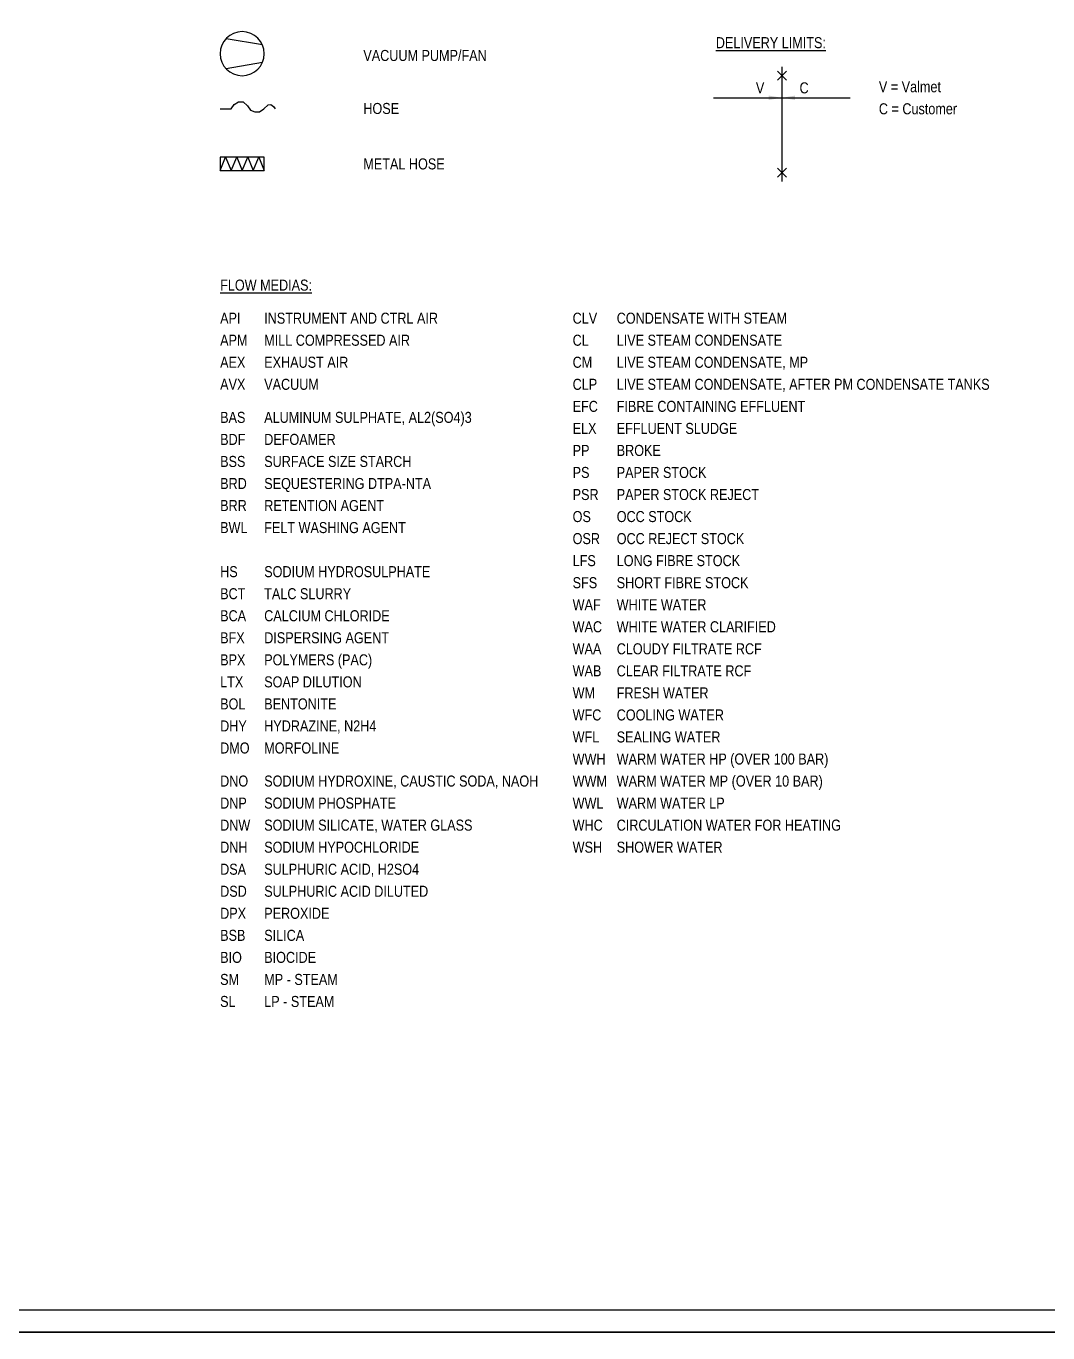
# Model space of a CAD drawing. Header units: millimetres. Extents: x -55 to 6506, y -5 to 599.
# Drawn here: x 6037 to 6268.9, y -0.2 to 296.2 of the extents above; entities that cross this region are included whole.
import ezdxf
from ezdxf.enums import TextEntityAlignment as Align

# ---------------------------------------------------------------- set-up
doc = ezdxf.new("R2010")
doc.units = ezdxf.units.MM
doc.header["$LTSCALE"] = 10
doc.header["$MEASUREMENT"] = 0
doc.linetypes.add('PKV', pattern=[8, 5, -1, 1, -1])
doc.layers.get('0').update_dxf_attribs({"linetype": 'CONTINUOUS'})
for name, color, linetype in [('P-A-SHEET', 3, 'CONTINUOUS'), ('P-FITTINGS', 7, 'CONTINUOUS'), ('P-OTHER', 7, 'CONTINUOUS'), ('P-PUMPS', 7, 'CONTINUOUS')]:
    doc.layers.add(name, color=color, linetype=linetype)
doc.styles.add('AUDIT_D_220106164814-0', font='ARIALN.TTF')
doc.styles.add('ROMANS', font='ARIALN.TTF')

# ---------------------------------------------------------------- blocks, each defined once
blk = doc.blocks.new('PI3117')
for p, q in [((-1.000000000000014, 10), (1.000000000000014, 12)), ((-1.000000000000014, 12), (1.000000000000014, 10)), ((-15.5, 6.000000000000001), (15.5, 6.000000000000001)), ((-1.000000000000014, -12), (1.000000000000014, -10)), ((-1.000000000000014, -10), (1.000000000000014, -12))]:
    blk.add_line(p, q)
at = {"linetype": 'PKV'}
blk.add_line((0, 13), (0, -13), dxfattribs=at)
blk.add_solid([(-3, 6.5), (-3, 5.5), (3, 5.5), (3, 6.5)])
at = {"style": 'ROMANS'}
blk.add_attdef('SRVAS', text='', height=2.5, dxfattribs=at).set_placement((-4, 7), align=Align.RIGHT)
blk.add_attdef('SROIK', (4, 7), '', height=2.5, dxfattribs=at)
blk = doc.blocks.new('P7A0217')
at = {"color": 0, "linetype": 'ByBlock'}
for p, q in [((4.6, 2), (-3.6, 3.4)), ((4.6, -2), (-3.6, -3.4))]:
    blk.add_line(p, q, dxfattribs=at)
blk.add_lwpolyline([(0, 5, 1), (0, -5, 1)], format="xyb", close=True, dxfattribs=at)
blk = doc.blocks.new('P7A1222')
at = {"color": 0, "linetype": 'ByBlock'}
for p, q in [((0, 0), (2.5, 0)), ((2.5, 0), (3.2, 1)), ((3.2, 1), (4.2, 1.6)), ((4.2, 1.6), (5.2, 1.6)), ((5.2, 1.6), (6.2, 0.7)), ((6.2, 0.7), (6.9, -0.3)), ((8.9, -0.7), (9.9, 0)), ((9.9, 0), (10.9, 0.9)), ((10.9, 0.9), (11.5, 1)), ((11.5, 1), (12.1, 0.5)), ((12.1, 0.5), (12.5, 0)), ((6.9, -0.3), (7.9, -0.7)), ((7.9, -0.7), (8.9, -0.7))]:
    blk.add_line(p, q, dxfattribs=at)
blk = doc.blocks.new('P7A1218')
at = {"color": 0, "linetype": 'ByBlock'}
for p, q in [((0, -3), (2.5, 3)), ((2.5, 3), (5, -3)), ((5, -3), (7.5, 3)), ((7.5, 3), (10, -3)), ((10, -3), (12.5, 3)), ((12.5, 3), (15, -3)), ((15, -3), (17.5, 3)), ((17.5, 3), (20, -3))]:
    blk.add_line(p, q, dxfattribs=at)
blk.add_lwpolyline([(0, -3), (20, -3), (20, 3), (0, 3)], close=True, dxfattribs=at)

msp = doc.modelspace()

# ---------------------------------------------------------------- linework, layer by layer
at = {"layer": 'P-A-SHEET', "color": 7, "const_width": 0.35}
for points in [[(-49.99999999999994, 0), (6501, 0), (6501, 594), (-49.99999999999994, 594)], [(-44.99999999999994, 5), (6496, 5), (6496, 589), (-44.99999999999994, 589)]]:
    msp.add_lwpolyline(points, close=True, dxfattribs=at)

# ---------------------------------------------------------------- block references
at = {"layer": 'P-FITTINGS'}
msp.add_blockref('P7A1222', (6081, 277.5), dxfattribs=at)
at = {"layer": 'P-FITTINGS', "xscale": 0.5, "yscale": 0.5}
msp.add_blockref('P7A1218', (6081, 265), dxfattribs=at)
at = {"layer": 'P-OTHER', "color": 7}
ref = msp.add_blockref('PI3117', (6208.5, 274), dxfattribs=at)
ref.add_attrib('SRVAS', 'V', dxfattribs={"layer": '0', "height": 2.5, "style": 'AUDIT_D_220106164814-0'}).set_placement((6204.5, 281), align=Align.RIGHT)
ref.add_attrib('SROIK', 'C', (6212.5, 281), dxfattribs={"layer": '0', "height": 2.5, "style": 'AUDIT_D_220106164814-0'})
at = {"layer": 'P-PUMPS'}
msp.add_blockref('P7A0217', (6086, 290), dxfattribs=at)

# ---------------------------------------------------------------- texts
at = {"layer": 'P-OTHER', "color": 7, "style": 'AUDIT_D_220106164814-0'}
for s, p in [('%%UDELIVERY LIMITS:', (6193.5, 292.5)), ('VACUUM PUMP/FAN', (6113.5, 289.5984532734461)), ('V = Valmet', (6230.500000000001, 282.5)), ('HOSE', (6113.5, 277.5746437496366)), ('C = Customer', (6230.500000000001, 277.5)), ('METAL HOSE', (6113.5, 265)), ('%%UFLOW MEDIAS:', (6081, 237.5)), ('API', (6081, 230)), ('INSTRUMENT AND CTRL AIR', (6091, 230)), ('CLV', (6161, 230)), ('CONDENSATE WITH STEAM', (6171, 230)), ('APM', (6081, 225)), ('MILL COMPRESSED AIR', (6091, 225)), ('CL', (6161, 225)), ('LIVE STEAM CONDENSATE', (6171, 225)), ('AEX', (6081, 220)), ('EXHAUST AIR', (6091, 220)), ('CM', (6161, 220)), ('LIVE STEAM CONDENSATE, MP', (6171, 220)), ('AVX', (6081, 215)), ('VACUUM', (6091, 215)), ('CLP', (6161, 215)), ('LIVE STEAM CONDENSATE, AFTER PM CONDENSATE TANKS', (6171, 215)), ('EFC', (6161, 210)), ('FIBRE CONTAINING EFFLUENT', (6171, 210)), ('BAS', (6081, 207.5)), ('ALUMINUM SULPHATE, AL2(SO4)3', (6091, 207.5)), ('ELX', (6161, 205)), ('EFFLUENT SLUDGE', (6171, 205)), ('BDF', (6081, 202.5)), ('DEFOAMER', (6091, 202.5)), ('BSS', (6081, 197.5)), ('SURFACE SIZE STARCH', (6091, 197.5)), ('PP', (6161, 200)), ('BROKE', (6171, 200)), ('PS', (6161, 195)), ('PAPER STOCK', (6171, 195)), ('BRD', (6081, 192.5)), ('SEQUESTERING DTPA-NTA', (6091, 192.5)), ('PSR', (6161, 190)), ('PAPER STOCK REJECT', (6171, 190)), ('BRR', (6081, 187.5)), ('RETENTION AGENT', (6091, 187.5)), ('FELT WASHING AGENT', (6091, 182.5)), ('OS', (6161, 185)), ('OCC STOCK', (6171, 185)), ('BWL', (6081, 182.5)), ('OSR', (6161, 180)), ('OCC REJECT STOCK', (6171, 180)), ('LFS', (6161, 175)), ('LONG FIBRE STOCK', (6171, 175)), ('HS', (6081, 172.5)), ('SODIUM HYDROSULPHATE', (6091, 172.5)), ('SFS', (6161, 170)), ('SHORT FIBRE STOCK', (6171, 170)), ('BCT', (6081, 167.5)), ('TALC SLURRY', (6091, 167.5)), ('WAF', (6161, 165)), ('WHITE WATER', (6171, 165)), ('BCA', (6081, 162.5)), ('CALCIUM CHLORIDE', (6091, 162.5)), ('WAC', (6161, 160)), ('WHITE WATER CLARIFIED', (6171, 160)), ('BFX', (6081, 157.5)), ('DISPERSING AGENT', (6091, 157.5)), ('WAA', (6161, 155)), ('CLOUDY FILTRATE RCF', (6171, 155)), ('BPX', (6081, 152.5)), ('POLYMERS (PAC)', (6091, 152.5)), ('WAB', (6161, 150)), ('CLEAR FILTRATE RCF', (6171, 150)), ('LTX', (6081, 147.5)), ('SOAP DILUTION', (6091, 147.5)), ('WM', (6161, 145)), ('FRESH WATER', (6171, 145)), ('BOL', (6081, 142.5)), ('BENTONITE', (6091, 142.5)), ('WFC', (6161, 140)), ('COOLING WATER', (6171, 140)), ('DHY', (6081, 137.5)), ('HYDRAZINE, N2H4', (6091, 137.5)), ('DMO', (6081, 132.5)), ('MORFOLINE', (6091, 132.5)), ('WFL', (6161, 135)), ('SEALING WATER', (6171, 135)), ('WWH', (6161, 130)), ('WARM WATER HP (OVER 100 BAR)', (6171, 130)), ('DNO', (6081, 125)), ('SODIUM HYDROXINE, CAUSTIC SODA, NAOH', (6091, 125)), ('WWM', (6161, 125)), ('WARM WATER MP (OVER 10 BAR)', (6171, 125)), ('DNP', (6081, 120)), ('SODIUM PHOSPHATE', (6091, 120)), ('WWL', (6161, 120)), ('WARM WATER LP', (6171, 120)), ('DNW', (6081, 115)), ('SODIUM SILICATE, WATER GLASS', (6091, 115)), ('WHC', (6161, 115)), ('CIRCULATION WATER FOR HEATING', (6171, 115)), ('DNH', (6081, 110)), ('SODIUM HYPOCHLORIDE', (6091, 110)), ('WSH', (6161, 110)), ('SHOWER WATER', (6171, 110)), ('DSA', (6081, 105)), ('SULPHURIC ACID, H2SO4', (6091, 105)), ('DSD', (6081, 100)), ('SULPHURIC ACID DILUTED', (6091, 100)), ('DPX', (6081, 95)), ('PEROXIDE', (6091, 95)), ('BSB', (6081, 90)), ('SILICA', (6091, 90)), ('BIO', (6081, 85)), ('BIOCIDE', (6091, 85)), ('SM', (6081, 80)), ('MP - STEAM', (6091, 80)), ('SL', (6081, 75)), ('LP - STEAM', (6091, 75))]:
    msp.add_text(s, height=2.5, dxfattribs=at).set_placement(p, align=Align.MIDDLE_LEFT)

doc.saveas('drawing.dxf')
